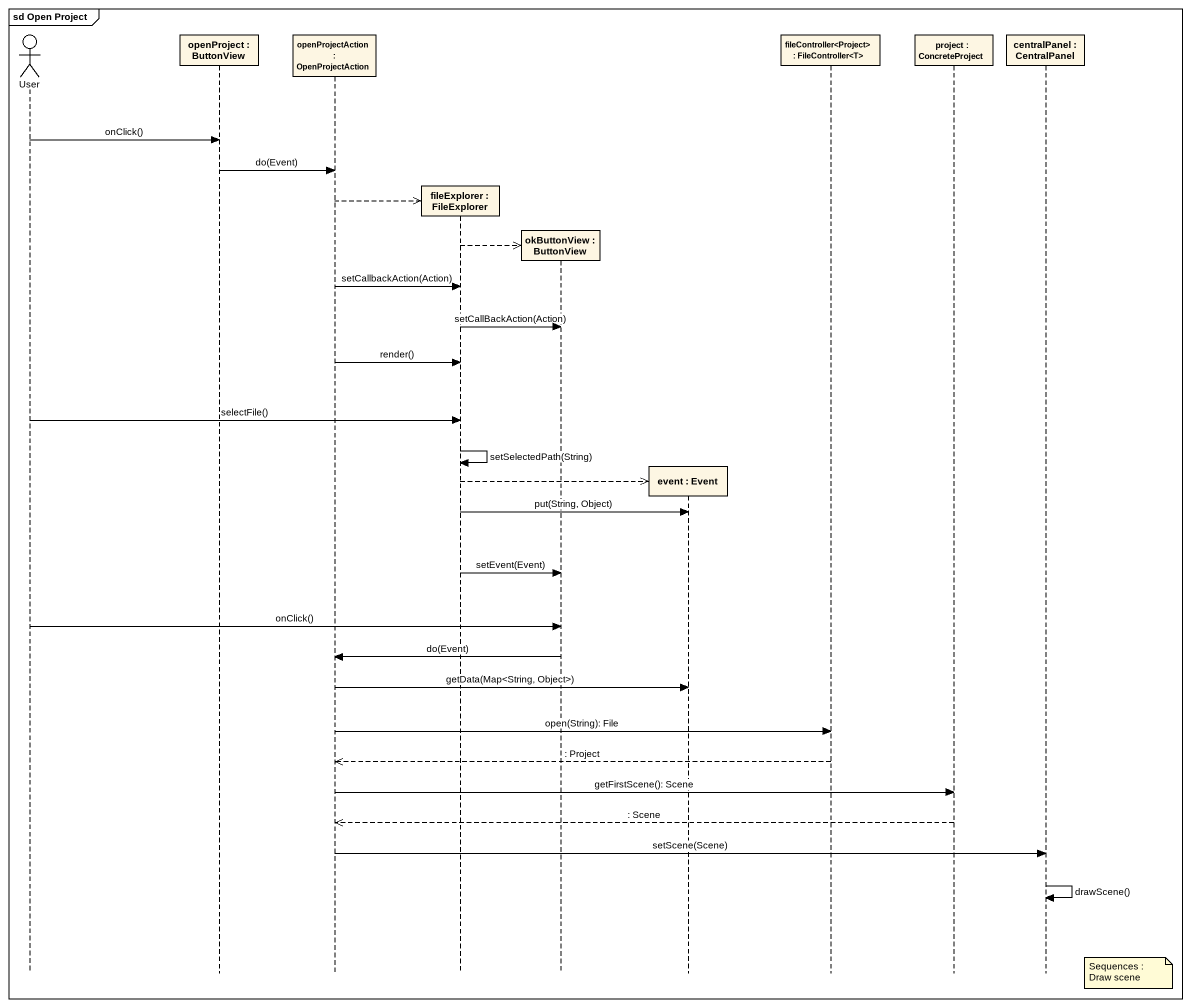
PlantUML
@startuml
mainframe sd Open Project
hide footbox
actor User
participant "openProject : ButtonView" as openProject
participant "openProjectAction : OpenProjectAction" as openProjectAction
participant "fileExplorer : FileExplorer" as fileExplorer
participant "okButtonView : ButtonView" as okButtonView
participant "event : Event" as event
participant "fileController<Project> : FileController<T>" as fileController_Project
participant "project : ConcreteProject" as project
participant "centralPanel : CentralPanel" as centralPanel

User -> openProject : onClick()
openProject -> openProjectAction : do(Event)
openProjectAction -->> fileExplorer **
fileExplorer -->> okButtonView **
openProjectAction -> fileExplorer : setCallbackAction(Action)
fileExplorer -> okButtonView : setCallBackAction(Action)
openProjectAction -> fileExplorer : render()
User -> fileExplorer : selectFile()
fileExplorer -> fileExplorer : setSelectedPath(String)
fileExplorer -->> event **
fileExplorer -> event : put(String, Object)
fileExplorer -> okButtonView : setEvent(Event)
User -> okButtonView : onClick()
okButtonView -> openProjectAction : do(Event)
openProjectAction -> event : getData(Map<String, Object>)
openProjectAction -> fileController_Project : open(String): File
fileController_Project -->> openProjectAction : : Project
openProjectAction -> project : getFirstScene(): Scene
project -->> openProjectAction : : Scene
openProjectAction -> centralPanel : setScene(Scene)
centralPanel -> centralPanel : drawScene()
note right of centralPanel : Sequences : Draw scene
@enduml
